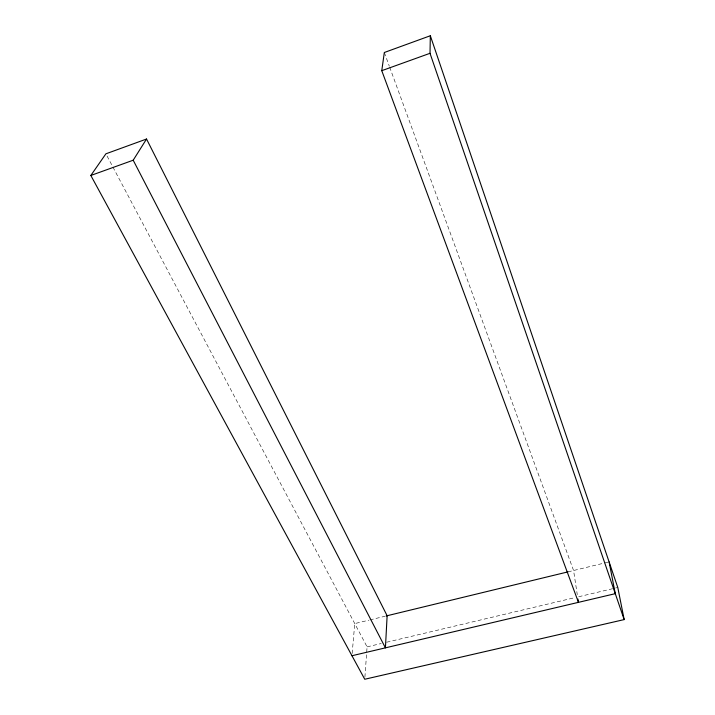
<?xml version="1.0" encoding="UTF-8"?>
<svg xmlns="http://www.w3.org/2000/svg" width="715" height="715" viewBox="0 0 715 715"><rect width="100%" height="100%" fill="white"/><g stroke="black" fill="none" stroke-linecap="round" stroke-linejoin="round"><path stroke-width="0.54" stroke-dasharray="3.58 2.68" d="M364.909 677.087L367.081 646.861L106.946 155.79M352.155 653.519L354.756 623.587L368.824 620.173M369.861 619.923L385.063 616.241M567.969 571.875L608.018 562.16M367.081 646.861L381.193 643.518M386.618 642.231L574.377 597.758M578.712 596.73L614.525 588.248M615.615 587.989L617.787 587.48M384.321 52.499L389.3 66.129M389.684 67.174L573.573 570.516L577.273 594.666"/><path stroke-width="1.07" d="M146.539 139.023L133.196 160.214L385.421 647.853L387.128 615.74L146.539 139.023L105.9 153.814L90.832 175.47L364.748 679.25L624.168 619.592L430.01 53.303L430.332 35.75L384.321 52.499L381.765 70.678L578.453 602.352L577.943 599.054M90.832 175.47L133.196 160.214M381.765 70.678L430.01 53.303M386.145 615.973L567.969 571.875M351.968 655.735L615.284 593.665L609.091 561.901M430.332 35.75L617.787 587.48L624.168 619.592"/></g></svg>
